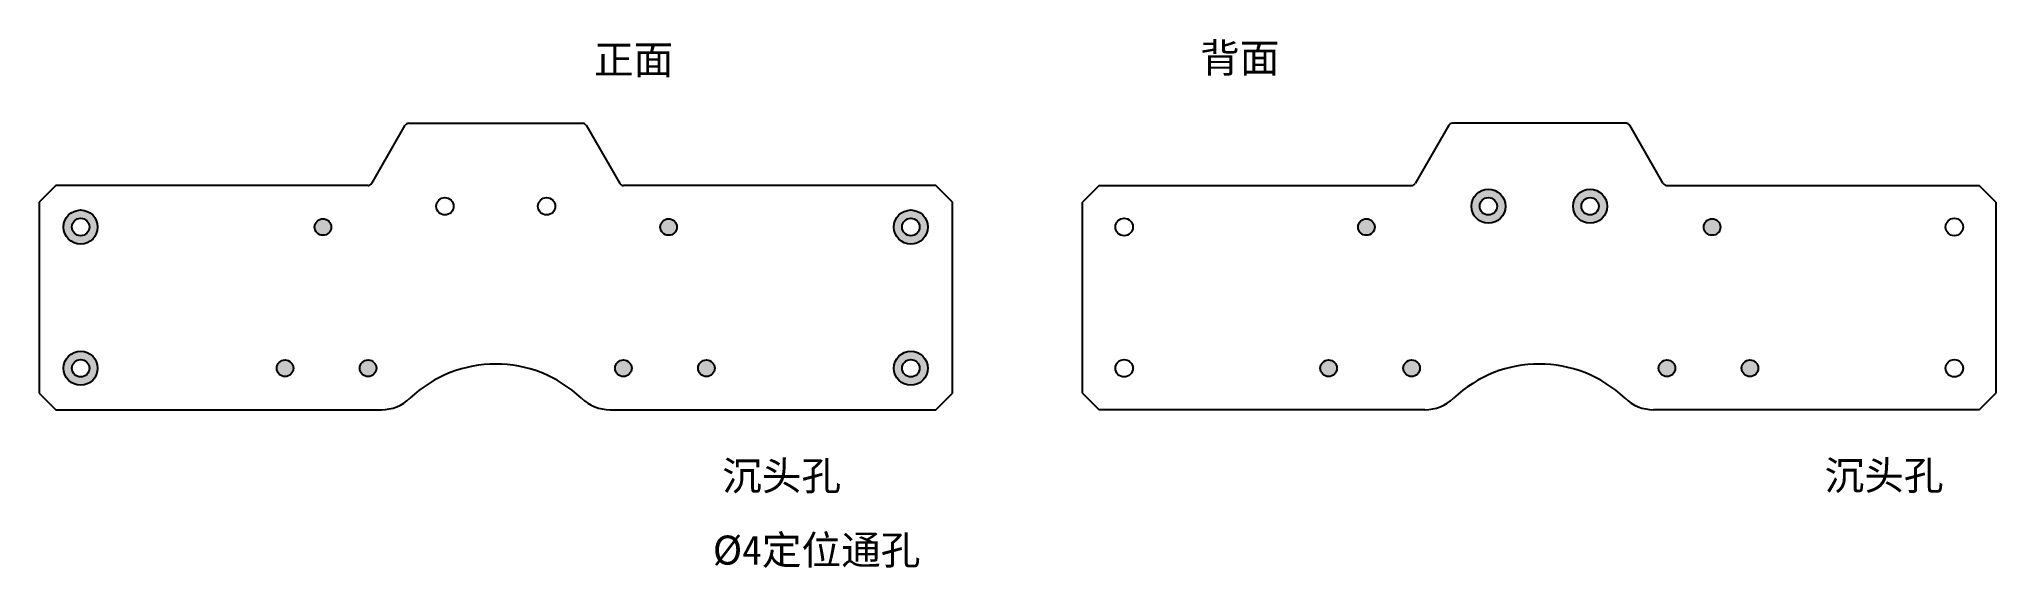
# Model space of a CAD drawing. Header units: millimetres. Extents: x -110 to 361, y -65 to 62.
import ezdxf

# ---------------------------------------------------------------- set-up
doc = ezdxf.new("R2010")
doc.units = ezdxf.units.MM

msp = doc.modelspace()

# ---------------------------------------------------------------- hatches: boundary and pattern name
h = msp.add_hatch(color=3)
h.dxf.hatch_style = 1
h.paths.add_polyline_path([(-95.9, 17, 1), (-104.1, 17, 1)])
h.paths.add_polyline_path([(-102.1, 17, -1), (-97.9, 17, -1)], flags=16)
h.paths.add_polyline_path([(-95.9, -17, 1), (-104.1, -17, 1)])
h.paths.add_polyline_path([(-102.1, -17, -1), (-97.9, -17, -1)], flags=16)
h.paths.add_polyline_path([(104.1, 17, 1), (95.9, 17, 1)])
h.paths.add_polyline_path([(97.9, 17, -1), (102.1, 17, -1)], flags=16)
h.paths.add_polyline_path([(104.1, -17, 1), (95.9, -17, 1)])
h.paths.add_polyline_path([(97.9, -17, -1), (102.1, -17, -1)], flags=16)
h.paths.add_polyline_path([(235.03, 22, 1), (243.23, 22, 1)])
h.paths.add_polyline_path([(241.23, 22, -1), (237.03, 22, -1)], flags=16)
h.paths.add_polyline_path([(259.53, 22, 1), (267.73, 22, 1)])
h.paths.add_polyline_path([(265.73, 22, -1), (261.53, 22, -1)], flags=16)
h = msp.add_hatch(color=4)
h.dxf.hatch_style = 1
h.paths.add_polyline_path([(-39.64, 17, 1), (-43.64, 17, 1)])
h.paths.add_polyline_path([(-52.75, -17, 1), (-48.75, -17, 1)])
h.paths.add_polyline_path([(-32.75, -17, 1), (-28.75, -17, 1)])
h.paths.add_polyline_path([(32.75, -17, 1), (28.75, -17, 1)])
h.paths.add_polyline_path([(52.75, -17, 1), (48.75, -17, 1)])
h.paths.add_polyline_path([(43.64, 17, 1), (39.64, 17, 1)])
h.paths.add_polyline_path([(202.63, -17, 1), (198.63, -17, 1)])
h.paths.add_polyline_path([(222.63, -17, 1), (218.63, -17, 1)])
h.paths.add_polyline_path([(211.74, 17, 1), (207.74, 17, 1)])
h.paths.add_polyline_path([(280.14, -17, 1), (284.14, -17, 1)])
h.paths.add_polyline_path([(291.03, 17, 1), (295.03, 17, 1)])
h.paths.add_polyline_path([(304.14, -17, 1), (300.14, -17, 1)])

# ---------------------------------------------------------------- linework, layer by layer
at = {"color": 7, "linetype": 'Continuous', "lineweight": 25}
for p, q in [((-29.87, 27.5), (-21.79, 41.5)), ((-20.92, 42), (20.92, 42)), ((21.79, 41.5), (29.87, 27.5)), ((229.59, 41.5), (221.51, 27.5)), ((272.31, 42), (230.46, 42)), ((281.25, 27.5), (273.17, 41.5)), ((-106, 27), (-110, 23)), ((-30.74, 27), (-106, 27)), ((106, 27), (30.74, 27)), ((110, 23), (106, 27)), ((145.38, 27), (141.38, 23)), ((145.38, 27), (220.65, 27)), ((282.12, 27), (357.38, 27)), ((361.38, 23), (357.38, 27)), ((-110, 23), (-110, -23)), ((110, -23), (110, 23)), ((141.38, -23), (141.38, 23)), ((361.38, 23), (361.38, -23)), ((-110, -23), (-106, -27)), ((106, -27), (110, -23)), ((141.38, -23), (145.38, -27)), ((357.38, -27), (361.38, -23)), ((-106, -27), (-27.55, -27)), ((27.55, -27), (106, -27)), ((223.83, -27), (145.38, -27)), ((357.38, -27), (278.93, -27))]:
    msp.add_line(p, q, dxfattribs=at)
for centre, radius in [((-12.25, 22), 2.1), ((12.25, 22), 2.1), ((239.13, 22), 4.1), ((239.13, 22), 2.1), ((263.63, 22), 4.1), ((263.63, 22), 2.1), ((-100, 17), 4.1), ((-100, 17), 2.1), ((-41.64, 17), 2), ((41.64, 17), 2), ((100, 17), 4.1), ((100, 17), 2.1), ((151.38, 17), 2.1), ((209.74, 17), 2), ((293.03, 17), 2), ((351.38, 17), 2.1), ((-100, -17), 4.1), ((100, -17), 4.1), ((-100, -17), 2.1), ((-50.75, -17), 2), ((-30.75, -17), 2), ((30.75, -17), 2), ((50.75, -17), 2), ((100, -17), 2.1), ((151.38, -17), 2.1), ((200.63, -17), 2), ((220.63, -17), 2), ((282.14, -17), 2), ((302.14, -17), 2), ((351.38, -17), 2.1)]:
    msp.add_circle(centre, radius, dxfattribs=at)
for centre, radius, start, end in [((-20.92, 41), 1, 90, 150), ((20.92, 41), 1, 30, 90), ((230.46, 41), 1, 90, 150), ((272.31, 41), 1, 30, 90), ((-30.74, 28), 1, 270, 330), ((30.74, 28), 1, 210, 270), ((220.65, 28), 1, 270, 330), ((282.12, 28), 1, 210, 270), ((0, -46), 30, 46.4688, 133.5312), ((251.38, -46), 30, 46.4688, 133.5312), ((-27.55, -17), 10, 270, 313.5312), ((27.55, -17), 10, 226.4688, 270), ((223.83, -17), 10, 270, 313.5312), ((278.93, -17), 10, 226.4688, 270)]:
    msp.add_arc(centre, radius, start, end, dxfattribs=at)

# ---------------------------------------------------------------- texts
at = {"char_height": 7, "attachment_point": 1}
for s, width, insert in [('{\\fSimSun|b0|i0|c134|p2;背面}', 37.7716, (169.7, 61.21)), ('{\\fSimSun|b0|i0|c134|p2;正面}', 37.7716, (23.68, 60.83)), ('{\\fSimSun|b0|i0|c134|p2;\\C3;沉头孔}', 33.0043, (54.55, -39.39)), ('{\\fSimSun|b0|i0|c134|p2;\\C3;沉头孔}', 33.0043, (320.13, -39.3)), ('{\\C4;%%C4\\fSimSun|b0|i0|c134|p2;定位通孔}', 58.5827, (52.29, -57.28))]:
    msp.add_mtext_dynamic_manual_height_columns(s, width=width, gutter_width=17.5, heights=[0], dxfattribs=dict(at, insert=insert))

doc.saveas('drawing.dxf')
